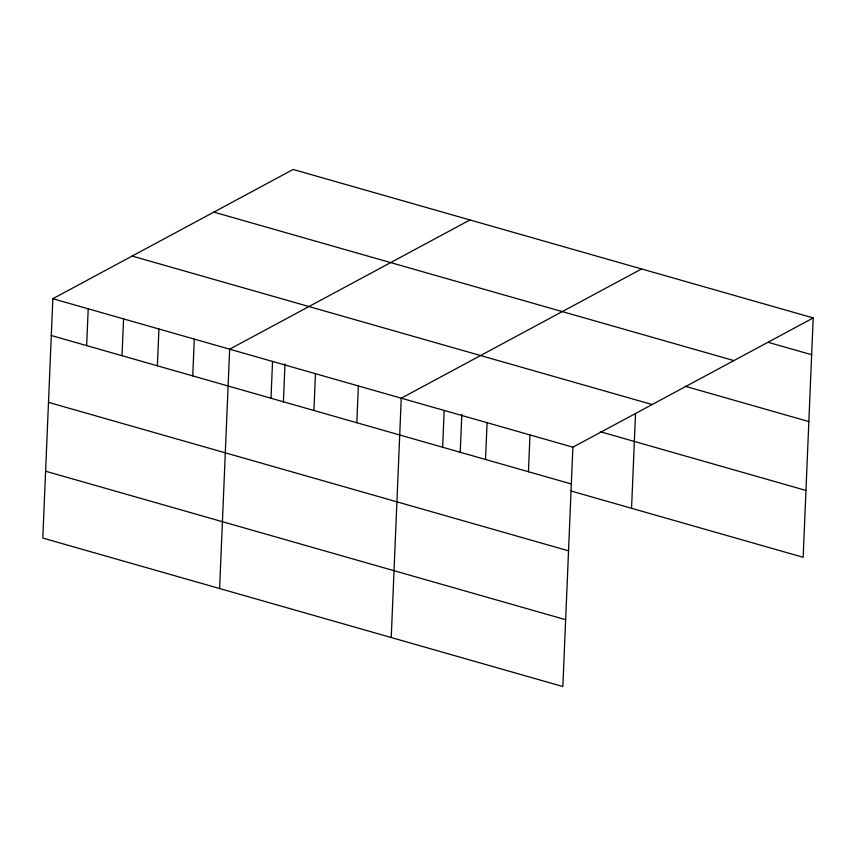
<?xml version="1.0" encoding="UTF-8"?>
<svg xmlns="http://www.w3.org/2000/svg" width="856" height="856" viewBox="0 0 856 856"><rect width="100%" height="100%" fill="white"/><g stroke="black" fill="none" stroke-linecap="round" stroke-linejoin="round"><path stroke-width="1.28" d="M813.2 317.94L293.148 169.467L52.837 298.712L42.8 538.06L562.852 686.533L572.878 447.185L813.2 317.94L803.163 557.288L570.984 491.002M86.649 345.599L88.2 308.813M122.012 355.7L123.564 318.903M157.376 365.801L158.927 329.004M192.739 375.891L194.291 339.094M219.618 588.543L229.643 349.195L469.965 219.949M271.01 398.233L272.55 361.446M283.39 402.384L285.005 363.821M313.917 410.484L315.457 373.698M356.824 422.736L358.364 385.938M391.235 637.538L401.261 398.19L641.583 268.945M442.627 447.239L444.168 410.441M460.207 452.867L461.823 414.304M485.534 459.479L487.075 422.693M528.441 471.731L529.982 434.944M631.557 508.293L635.516 413.641M768.752 342.486L811.659 354.737M213.84 212.117L733.892 360.59M685.196 386.27L808.856 421.58M132.134 256.062L652.186 404.535M600.281 431.724L805.967 490.445M52.837 298.712L572.878 447.185M51.285 335.509L571.337 483.982M48.492 402.352L568.534 550.825M45.603 471.217L565.655 619.691"/></g></svg>
